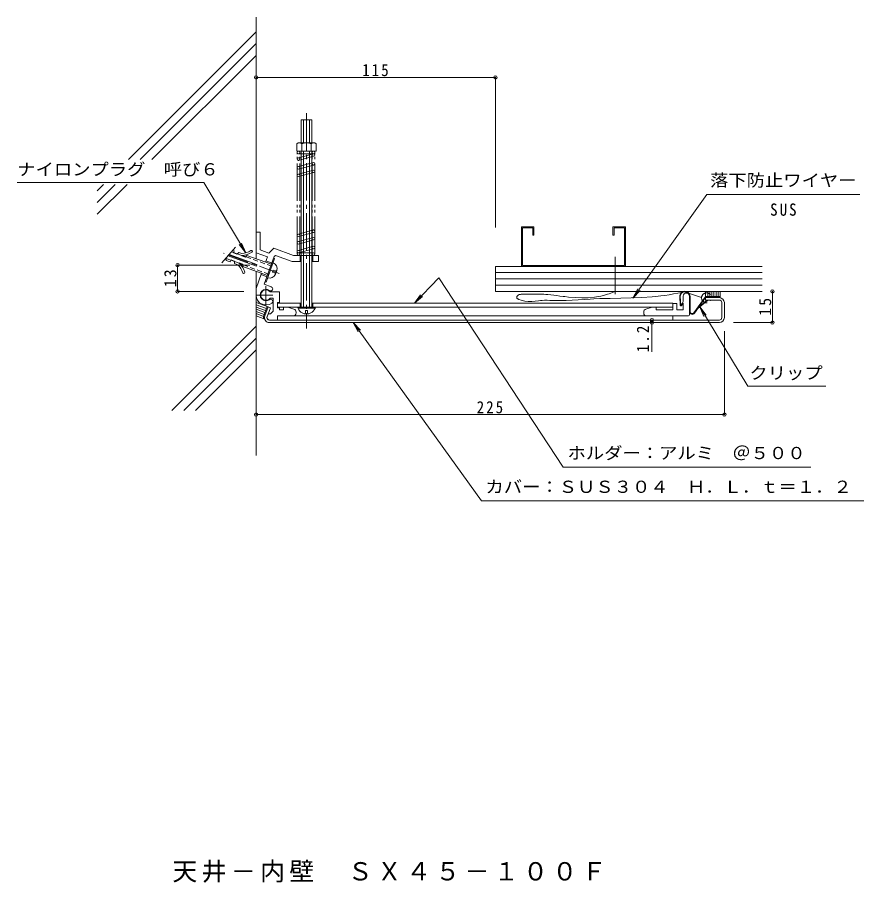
# Model space of a CAD drawing. Units: millimetres, scale not verified. Extents: x -215 to 192, y -273 to 143.
import ezdxf
from ezdxf.enums import TextEntityAlignment as Align

# ---------------------------------------------------------------- set-up
doc = ezdxf.new("R2010")
doc.units = ezdxf.units.MM
doc.header["$LTSCALE"] = 2
doc.header["$PDMODE"] = 32
doc.header["$PDSIZE"] = 1.6
for name, pattern in [('CHAIN1', [8, 5, -1, 1, -1]), ('CHAIN2', [12, 9, -1, 1, -1]), ('DASHED1', [1.8, 1.2, -0.6]), ('DOUBLE_CHAIN1', [8.8, 5, -1, 0.6, -0.6, 0.6, -1]), ('DOUBLE_CHAIN2', [12.8, 9, -1, 0.6, -0.6, 0.6, -1])]:
    doc.linetypes.add(name, pattern=pattern)
for name, color, linetype, lineweight in [('D-0', 3, 'Continuous', 9), ('D-1', 2, 'Continuous', 9), ('D-2', 4, 'Continuous', 9), ('D-3', 6, 'Continuous', 5), ('D-4', 7, 'Continuous', 9), ('D-5', 7, 'Continuous', 9)]:
    doc.layers.add(name, color=color, linetype=linetype, lineweight=lineweight)
doc.layers.add('D-6', color=3, linetype='Continuous')
doc.styles.add('ＭＳ ゴシック', font='')
doc.styles.get('ＭＳ ゴシック').set_extended_font_data('MS Gothic')

msp = doc.modelspace()

# ---------------------------------------------------------------- linework, layer by layer
at = {"layer": 'D-0', "color": 7, "linetype": 'CHAIN2'}
msp.add_line((72.374, 28.153), (72.374, 9.689), dxfattribs=at)
at = {"layer": 'D-0', "color": 7, "linetype": 'DOUBLE_CHAIN1'}
msp.add_line((113.858, 8.589), (105.596, 11.192), dxfattribs=at)
at = {"layer": 'D-0'}
for p, q in [((122.383, 8.489), (115.783, 8.489)), ((115.783, 8.489), (115.783, 7.289)), ((122.383, 7.289), (115.783, 7.289)), ((123.583, -1.111), (123.583, 6.089)), ((124.783, 6.089), (124.783, -1.111)), ((-96.025, -0.29), (-94.461, 4.007)), ((-94.897, -0.701), (-93.333, 3.596)), ((-93.333, 3.596), (-94.461, 4.007)), ((-93.769, -2.311), (122.383, -2.311)), ((122.383, -3.511), (-93.769, -3.511))]:
    msp.add_line(p, q, dxfattribs=at)
at = {"layer": 'D-0', "color": 7, "linetype": 'DOUBLE_CHAIN1'}
for points in [[(25.291, 8.086), (25.142, 8.24), (25.044, 8.409), (25.015, 8.515), (25.009, 8.623), (25.047, 8.82), (25.135, 9.021), (25.265, 9.219), (25.427, 9.407), (25.61, 9.576), (25.722, 9.663), (25.891, 9.773), (26.193, 9.916), (26.505, 10.009), (26.823, 10.064), (27.147, 10.091), (27.474, 10.102), (27.664, 10.104), (28.75, 10.119), (30.614, 10.149), (32.469, 10.173), (34.317, 10.178), (36.157, 10.152), (37.993, 10.082), (39.056, 10.016), (39.909, 9.948), (41.381, 9.804), (42.853, 9.634), (44.327, 9.447), (45.805, 9.253), (47.288, 9.062), (48.151, 8.956), (49.959, 8.755), (53.092, 8.492), (56.231, 8.368), (59.356, 8.422), (62.449, 8.694), (65.491, 9.223), (67.225, 9.663), (67.717, 9.808)], [(105.596, 11.192), (104.414, 10.974), (102.375, 10.602), (100.335, 10.242), (98.293, 9.9), (96.248, 9.583), (94.2, 9.299), (93.01, 9.153), (90.11, 8.854), (85.092, 8.507), (80.059, 8.315), (75.016, 8.213), (69.972, 8.134), (64.933, 8.013), (62.015, 7.897), (60.33, 7.809), (57.426, 7.634), (54.523, 7.45), (51.618, 7.281), (48.707, 7.155), (45.788, 7.096), (44.089, 7.102), (43.369, 7.115), (42.127, 7.145), (40.887, 7.175), (39.65, 7.194), (38.42, 7.188), (37.199, 7.147), (36.495, 7.102), (35.535, 7.013), (33.889, 6.826), (32.24, 6.668), (30.574, 6.624), (28.873, 6.778), (27.121, 7.215), (26.075, 7.632), (25.935, 7.697), (25.7, 7.816), (25.481, 7.945), (25.291, 8.086)], [(67.717, 9.808), (68.56, 10.076), (69.398, 10.364), (70.232, 10.667), (71.063, 10.981), (71.893, 11.302), (72.374, 11.489)]]:
    msp.add_lwpolyline(points, dxfattribs=at)
msp.add_arc((116.225, 8.385), 2.378, 36.17415, 332.56152, dxfattribs=at)
at = {"layer": 'D-0'}
for centre, radius, start, end in [((122.383, 6.089), 2.4, 0, 90), ((122.383, 6.089), 1.2, 0, 90), ((-93.769, -1.111), 2.4, 160.00005, 270), ((-93.769, -1.111), 1.2, 159.99847, 270), ((122.383, -1.111), 1.2, 270, 0), ((122.383, -1.111), 2.4, 270, 0)]:
    msp.add_arc(centre, radius, start, end, dxfattribs=at)
at = {"layer": 'D-1', "linetype": 'CHAIN2'}
msp.add_line((-75.969, 97.074), (-75.969, -6.321), dxfattribs=at)
at = {"layer": 'D-1'}
for p, q in [((-77.469, 82.799), (-77.469, 93.889)), ((-74.469, 82.799), (-74.469, 93.889)), ((-73.469, 82.799), (-73.469, 93.889)), ((-79.919, 82.799), (-80.569, 82.424)), ((-78.259, 82.424), (-78.259, 78.799)), ((-73.678, 82.424), (-73.678, 78.799)), ((-71.369, 82.424), (-71.369, 78.799)), ((-78.469, 3.889), (-78.469, 78.799)), ((-77.469, 3.889), (-77.469, 78.799)), ((-74.469, 3.889), (-74.469, 78.799)), ((-73.469, 3.889), (-73.469, 78.799)), ((-100.219, 40.003), (-100.219, 30.003)), ((-100.219, 40.003), (-98.219, 40.003)), ((-98.219, 31.404), (-98.219, 40.003)), ((-110.676, 30.989), (-111.376, 31.244)), ((-111.052, 29.956), (-110.676, 30.989)), ((-109.408, 29.357), (-111.052, 29.956)), ((-109.254, 29.514), (-110.984, 30.143)), ((-109.408, 29.357), (-108.561, 30.22)), ((-107.061, 29.674), (-108.561, 30.22)), ((-100.219, 30.003), (-94.734, 28.007)), ((-114.598, 27.522), (-114.505, 26.317)), ((-112.625, 25.633), (-114.505, 26.317)), ((-100.041, 23.66), (-113.653, 28.614)), ((-112.249, 26.667), (-112.625, 25.633)), ((-110.588, 25.849), (-112.317, 26.479)), ((-110.605, 26.068), (-112.249, 26.667)), ((-110.605, 26.068), (-110.511, 24.863)), ((-108.255, 25.213), (-108.324, 25.025)), ((-106.611, 24.614), (-108.255, 25.213)), ((-105.183, 28.139), (-106.749, 28.709)), ((-105.414, 27.903), (-104.568, 28.766)), ((-104.568, 28.766), (-92.822, 24.491)), ((-96.319, 14.881), (-91.459, 28.235)), ((-95.641, 25.517), (-94.734, 28.007)), ((-95.418, 26.128), (-92.599, 25.102)), ((-82.82, 25.799), (-78.469, 25.799)), ((-82.291, 28.799), (-78.469, 28.799)), ((-78.969, 28.799), (-78.969, 25.799)), ((-73.469, 28.799), (-70.219, 28.799)), ((-73.469, 25.799), (-70.219, 25.799)), ((-72.969, 28.799), (-72.969, 25.799)), ((-70.219, 25.799), (-70.219, 28.799)), ((-109.011, 24.317), (-110.511, 24.863)), ((-106.586, 24.286), (-108.152, 24.856)), ((-92.565, 23.735), (-93.035, 23.906)), ((-90.909, 19.804), (-90.294, 21.495)), ((-100.219, 12.939), (-97.59, 20.161)), ((-97.813, 19.55), (-94.994, 18.524)), ((-94.104, 19.506), (-94.574, 19.677)), ((-100.219, 12.939), (-100.219, 9.689)), ((-92.876, 13.628), (-96.319, 14.881)), ((-95.386, 15.982), (-95.856, 16.153)), ((-88.969, 11.189), (-93.469, 11.189)), ((105.031, 9.189), (105.031, 6.689)), ((108.031, 0.189), (108.031, 9.189)), ((-91.969, 8.189), (-93.469, 8.189)), ((-91.969, 8.189), (-91.969, 1.931)), ((-89.969, 5.889), (-78.469, 5.889)), ((-78.969, 5.889), (-78.969, 3.889)), ((-73.469, 5.889), (100.031, 5.889)), ((-72.969, 5.889), (-72.969, 3.889)), ((100.031, 5.889), (100.031, 2.689)), ((102.031, 5.689), (100.031, 5.689)), ((102.031, 5.689), (102.031, 2.689)), ((104.676, 5.978), (105.031, 6.689)), ((104.855, 5.689), (105.031, 5.689)), ((105.031, 5.689), (105.031, 2.689)), ((-94.969, -1.011), (-94.35, 0.689)), ((-93.211, 0.689), (-94.35, 0.689)), ((-91.969, 1.931), (-93.211, 0.689)), ((-89.969, 3.889), (100.031, 3.889)), ((-88.969, 3.639), (-89.969, 3.639)), ((-88.969, 3.639), (-88.969, 2.689)), ((-88.969, 2.689), (-86.982, 2.689)), ((-86.982, 3.889), (-86.982, 2.689)), ((-82.053, 3.008), (-85.006, 3.889)), ((-80.982, 1.189), (-80.982, 1.571)), ((-80.135, 3.389), (-71.802, 3.389)), ((86.031, 1.189), (86.031, 1.571)), ((87.103, 3.008), (90.055, 3.889)), ((92.031, 3.889), (92.031, 2.689)), ((100.031, 2.689), (92.031, 2.689)), ((105.031, 2.689), (102.031, 2.689)), ((-93.669, -2.311), (100.031, -2.311)), ((107.531, -0.311), (-89.969, -0.311)), ((-89.969, -2.311), (-89.969, -0.311)), ((100.031, -0.311), (100.031, -2.311))]:
    msp.add_line(p, q, dxfattribs=at)
at = {"layer": 'D-1', "linetype": 'DOUBLE_CHAIN1'}
msp.add_line((-116.592, 25.218), (-109.986, 32.85), dxfattribs=at)
at = {"layer": 'D-1', "linetype": 'CHAIN1'}
for p, q in [((-89.147, 20.121), (-115.875, 29.849)), ((-95.469, 14.036), (-95.469, 5.342)), ((-92.208, 9.689), (-99.815, 9.689))]:
    msp.add_line(p, q, dxfattribs=at)
at = {"layer": 'D-1', "linetype": 'DASHED1'}
for p, q in [((-110.984, 30.143), (-112.007, 30.516)), ((-106.99, 28.69), (-109.254, 29.514)), ((-112.317, 26.479), (-114.581, 27.303)), ((-108.324, 25.025), (-110.588, 25.849)), ((-92.625, 23.568), (-105.183, 28.139)), ((-94.028, 19.715), (-106.586, 24.286)), ((-91.968, 21.675), (-92.307, 20.743)), ((-90.887, 21.281), (-91.968, 21.675)), ((-91.226, 20.35), (-92.307, 20.743)), ((-75.473, 2.365), (-76.464, 2.365)), ((-76.464, 1.215), (-76.464, 2.365)), ((-75.473, 1.215), (-75.473, 2.365))]:
    msp.add_line(p, q, dxfattribs=at)
at = {"layer": 'D-1'}
for points in [[(-78.469, 82.799), (-78.469, 93.889), (-73.469, 93.889)], [(-80.569, 82.424), (-80.569, 78.799), (-71.369, 78.799)], [(-79.919, 82.799), (-72.019, 82.799), (-71.369, 82.424)], [(-100.041, 23.66), (-99.768, 24.412), (-113.092, 29.261)], [(-98.219, 31.404), (-94.05, 29.886), (-91.71, 32.227), (-82.291, 28.799)], [(-105.414, 27.903), (-107.058, 28.502), (-106.99, 28.69)], [(-95.386, 15.982), (-91.282, 27.259), (-91.752, 27.43)], [(-91.459, 28.235), (-90.94, 28.754), (-82.82, 25.799)], [(-106.611, 24.614), (-106.517, 23.41), (-94.771, 19.135)], [(-88.969, 11.189), (-88.969, 6.139), (-89.969, 6.139), (-89.969, 3.639)]]:
    msp.add_lwpolyline(points, dxfattribs=at)
for centre, radius, start, end in [((-79.414, 80.835), 1.964, 53.99094, 126.00906), ((-75.969, 75.621), 7.178, 71.39072, 108.60928), ((-72.523, 80.835), 1.964, 53.99113, 126.00887), ((-107.652, 38.668), 9, 273.79745, 302.92981), ((-107.652, 38.668), 10, 273.79745, 302.92981), ((-102.488, 30.694), 0.5, 302.92963, 122.9299), ((-115.245, 17.807), 10, 17.07016, 46.20251), ((-93.019, 22.487), 2.9, 339.99998, 69.99998), ((-115.245, 17.807), 9, 17.07016, 46.20251), ((-106.163, 20.596), 0.5, 197.07007, 17.07034), ((-93.634, 20.796), 2.9, 249.99998, 339.99998), ((-93.218, 12.688), 1, 233.11566, 70.00063), ((-95.469, 9.689), 4.75, 180, 306.88397), ((-95.469, 9.689), 2.75, 53.11603, 306.88397), ((-95.469, 9.689), 2.5, 36.87024, 323.13033), ((106.531, 9.189), 1.5, 0, 180), ((-93.218, 6.69), 1, 306.88434, 126.88434), ((104.855, 5.889), 0.2, 153.43495, 270), ((-82.482, 1.189), 1.5, 270, 0), ((-82.482, 1.571), 1.5, 0, 73.39296), ((-75.969, 5.089), 4.5, 195.46597, 344.53403), ((87.531, 1.571), 1.5, 106.60704, 180), ((87.531, 1.189), 1.5, 180, 270), ((107.531, 0.189), 0.5, 270, 0), ((-93.669, -1.011), 1.3, 179.9989, 270)]:
    msp.add_arc(centre, radius, start, end, dxfattribs=at)
at = {"layer": 'D-1', "linetype": 'DASHED1'}
for centre, start, end in [((-90.716, 21.751), 249.99998, 354.41447), ((-91.397, 19.88), 325.58549, 69.99998), ((-76.964, 1.215), 255.58551, 0), ((-74.973, 1.215), 180, 284.41449)]:
    msp.add_arc(centre, 0.5, start, end, dxfattribs=at)
at = {"layer": 'D-2', "linetype": 'DOUBLE_CHAIN2'}
for p, q in [((-80.419, 29.399), (-80.419, 78.199)), ((-79.219, 29.399), (-79.219, 78.199)), ((-73.219, 29.399), (-73.219, 78.199)), ((-72.019, 29.399), (-72.019, 78.199))]:
    msp.add_line(p, q, dxfattribs=at)
at = {"layer": 'D-2'}
for p, q in [((-79.819, 78.799), (-72.619, 78.799)), ((-79.819, 77.599), (-72.619, 77.599)), ((-79.819, 75.625), (-72.619, 77.599)), ((-72.619, 76.399), (-79.819, 74.426)), ((-79.819, 71.421), (-72.619, 73.394)), ((-72.619, 72.194), (-79.819, 70.221)), ((-79.819, 67.819), (-72.619, 69.792)), ((-72.619, 68.592), (-79.819, 66.619)), ((-79.819, 39.003), (-72.619, 40.976)), ((-72.619, 39.776), (-79.819, 37.803)), ((-79.819, 35.401), (-72.619, 37.374)), ((-72.619, 36.174), (-79.819, 34.201)), ((-79.819, 31.199), (-72.619, 33.172)), ((-72.619, 31.972), (-79.819, 29.999)), ((-79.819, 29.999), (-72.619, 29.999)), ((-79.819, 28.799), (-72.619, 28.799)), ((115.783, 11.489), (115.783, 8.489)), ((122.783, 8.989), (115.783, 8.989)), ((122.783, 8.489), (115.783, 8.489)), ((116.783, 8.989), (116.783, 11.489)), ((117.783, 11.489), (117.783, 8.989)), ((118.783, 8.989), (118.783, 11.489)), ((119.783, 11.489), (119.783, 8.989)), ((120.783, 11.489), (120.783, 8.989)), ((121.783, 8.989), (121.783, 11.489)), ((122.783, 11.489), (122.783, 8.489)), ((-100.219, 6.102), (-94.461, 4.007)), ((-95.273, 3.238), (-100.219, 5.038)), ((-94.931, 4.178), (-96.641, -0.521)), ((-100.219, 3.974), (-95.615, 2.298)), ((-100.219, 2.91), (-95.957, 1.358)), ((-96.299, 0.419), (-100.219, 1.846)), ((-100.219, 0.781), (-96.641, -0.521)), ((-94.461, 4.007), (-96.025, -0.29)), ((-96.071, -1.793), (-100.219, -0.283))]:
    msp.add_line(p, q, dxfattribs=at)
at = {"layer": 'D-2', "color": 5, "lineweight": 5}
for p, q in [((103.63, 4.803), (103.332, 9.066)), ((103.93, 4.824), (103.631, 9.087)), ((108.032, 1.767), (108.032, 9.189)), ((108.331, 1.745), (108.331, 9.089)), ((110.389, 0.99), (115.783, 8.541)), ((103.93, 4.824), (104.766, 5.786)), ((104.156, 4.627), (104.993, 5.59)), ((104.766, 5.786), (104.993, 5.59)), ((111.971, 3.204), (116.727, 7.056))]:
    msp.add_line(p, q, dxfattribs=at)
for points in [[(110.145, 1.164), (115.539, 8.716), (115.783, 8.541)], [(112.625, 4.12), (116.538, 7.289), (116.727, 7.056)]]:
    msp.add_lwpolyline(points, dxfattribs=at)
at = {"layer": 'D-2'}
for centre in [(-79.819, 78.199), (-79.819, 75.025), (-72.619, 78.199), (-72.619, 76.999), (-79.819, 70.821), (-72.619, 72.794), (-79.819, 67.219), (-72.619, 69.192), (-79.819, 38.403), (-72.619, 40.376), (-79.819, 34.801), (-72.619, 36.774), (-79.819, 30.599), (-79.819, 29.399), (-72.619, 32.572), (-72.619, 29.399)]:
    msp.add_circle(centre, 0.6, dxfattribs=at)
at = {"layer": 'D-2', "color": 5, "lineweight": 5}
for centre, radius, start, end in [((105.831, 9.089), 2.5, 0, 180.28502), ((105.831, 9.089), 2.2, 0, 180.06065), ((103.929, 4.824), 0.3, 184, 319), ((109.331, 1.745), 1.3, 180, 324.46278), ((109.331, 1.745), 1, 180, 324.46278)]:
    msp.add_arc(centre, radius, start, end, dxfattribs=at)
at = {"layer": 'D-2'}
for radius, start, end in [(2.931, 168.38556, 189.13976), (2.4, 159.9993, 196.49475)]:
    msp.add_arc((-93.769, -1.111), radius, start, end, dxfattribs=at)
at = {"layer": 'D-3'}
for p, q in [((-100.219, 27.183), (-100.219, 143.149)), ((-161.574, 74.803), (-100.219, 136.158)), ((-155.917, 74.803), (-100.219, 130.501)), ((-150.26, 74.803), (-100.219, 124.844)), ((-176.552, 59.824), (-173.495, 62.881)), ((-176.552, 54.167), (-167.838, 62.881)), ((-176.552, 48.51), (-162.181, 62.881)), ((33.281, 42.489), (27.281, 42.489)), ((27.281, 23.489), (27.281, 42.489)), ((27.781, 23.989), (27.781, 41.989)), ((33.281, 38.489), (33.281, 42.489)), ((77.281, 42.489), (71.281, 42.489)), ((71.781, 38.489), (71.781, 41.989)), ((77.281, 23.489), (77.281, 42.489)), ((-100.219, -67.295), (-100.219, 21.117)), ((142.926, 23.489), (14.781, 23.489)), ((14.781, 11.489), (14.781, 23.489)), ((27.781, 23.989), (76.781, 23.989)), ((142.926, 20.489), (14.781, 20.489)), ((142.926, 17.489), (14.781, 17.489)), ((142.926, 14.489), (14.781, 14.489)), ((142.926, 11.489), (14.781, 11.489)), ((-140.644, -45.689), (-100.219, -5.264)), ((-134.987, -45.689), (-100.219, -10.92)), ((-129.33, -45.689), (-100.219, -16.577))]:
    msp.add_line(p, q, dxfattribs=at)
for points in [[(33.281, 38.489), (32.781, 38.489), (32.781, 41.989), (27.781, 41.989)], [(71.781, 38.489), (71.281, 38.489), (71.281, 42.489)], [(76.781, 23.989), (76.781, 41.989), (71.781, 41.989)]]:
    msp.add_lwpolyline(points, dxfattribs=at)
at = {"layer": 'D-4'}
for p, q in [((-125.384, 63.734), (-214.926, 63.734)), ((80.852, 8.29), (116.315, 58.106)), ((189.852, 58.106), (116.315, 58.106)), ((-105.165, 30.018), (-107.155, 34.606)), ((80.852, 8.29), (83.195, 12.706)), ((-24.114, 5.889), (-20.195, 8.994)), ((80.852, 8.29), (84.258, 11.95)), ((112.989, 4.029), (114.995, -0.551)), ((-53.533, -3.511), (-51.168, -7.916)), ((191.731, -89.188), (8.1, -89.188))]:
    msp.add_line(p, q, dxfattribs=at)
for points in [[(-125.384, 63.734), (-105.165, 30.018), (-108.274, 33.934)], [(166.269, -72.9), (47.297, -72.9), (-12.398, 17.977), (-24.114, 5.889), (-21.132, 9.903)], [(173.563, -34.065), (136.018, -34.065), (112.989, 4.029), (116.112, 0.124)], [(8.1, -89.188), (-53.533, -3.511), (-50.108, -7.154)]]:
    msp.add_lwpolyline(points, dxfattribs=at)
at = {"layer": 'D-5'}
for p, q in [((-100.219, 114.286), (14.781, 114.286)), ((14.781, 114.286), (14.781, 42.176)), ((-103.219, 24.15), (-137.916, 24.15)), ((-137.916, 11.489), (-137.916, 24.15)), ((-106.088, 11.489), (-137.916, 11.489)), ((89.957, -2.311), (89.977, -17.55)), ((124.783, -7.662), (124.783, -47.677)), ((-100.219, -47.677), (124.783, -47.677))]:
    msp.add_line(p, q, dxfattribs=at)
msp.add_lwpolyline([(129.191, -3.511), (147.86, -3.511), (147.86, 11.489)], dxfattribs=at)
for p in [(-100.219, 114.286), (14.781, 114.286), (-137.916, 24.15), (-137.916, 11.489), (147.86, 11.489), (89.957, -2.311), (89.959, -3.511), (147.86, -3.511), (-100.219, -47.677), (124.783, -47.677)]:
    msp.add_point(p, dxfattribs=at)

# ---------------------------------------------------------------- texts
at = {"layer": 'D-4', "color": 2, "style": 'ＭＳ ゴシック', "width": 1.1}
for s, p in [('ナイロンプラグ\u3000呼び６', (-214.975, 65.429)), ('落下防止ワイヤー', (117.916, 60.152)), ('クリップ', (136.803, -32.413)), ('ホルダー：アルミ\u3000＠５００', (49.416, -70.854)), ('カバー：ＳＵＳ３０４\u3000Ｈ．Ｌ．ｔ＝１．２', (10.016, -87.069))]:
    msp.add_text(s, height=5.865, dxfattribs=at).set_placement(p, align=Align.BOTTOM_LEFT)
at = {"layer": 'D-5', "color": 2, "char_height": 5.865, "attachment_point": 7, "style": 'ＭＳ ゴシック'}
for s, insert in [('\\T1.27;\\W0.9;115', (-49.219, 114.786)), ('\\T1.27;\\W0.9;SUS', (146.772, 47.736)), ('\\T1.27;\\W0.9;225', (5.782, -47.177))]:
    msp.add_mtext(s, dxfattribs=dict(at, insert=insert))
at = {"layer": 'D-5', "color": 2, "char_height": 5.865, "attachment_point": 7, "rotation": 90, "style": 'ＭＳ ゴシック'}
for s, insert in [('\\T1.27;\\W0.95;13', (-138.416, 13.47)), ('\\T1.27;\\W0.95;15', (147.36, -0.261)), ('\\T1.27;\\W0.9;1.2', (88.645, -17.72))]:
    msp.add_mtext(s, dxfattribs=dict(at, insert=insert))
at = {"layer": 'D-6', "insert": (-140.429, -272.576), "char_height": 8.798, "attachment_point": 7, "style": 'ＭＳ ゴシック'}
msp.add_mtext('\\T1.17;天井－内壁\u3000ＳＸ４５－１００Ｆ', dxfattribs=at)

doc.saveas('drawing.dxf')
